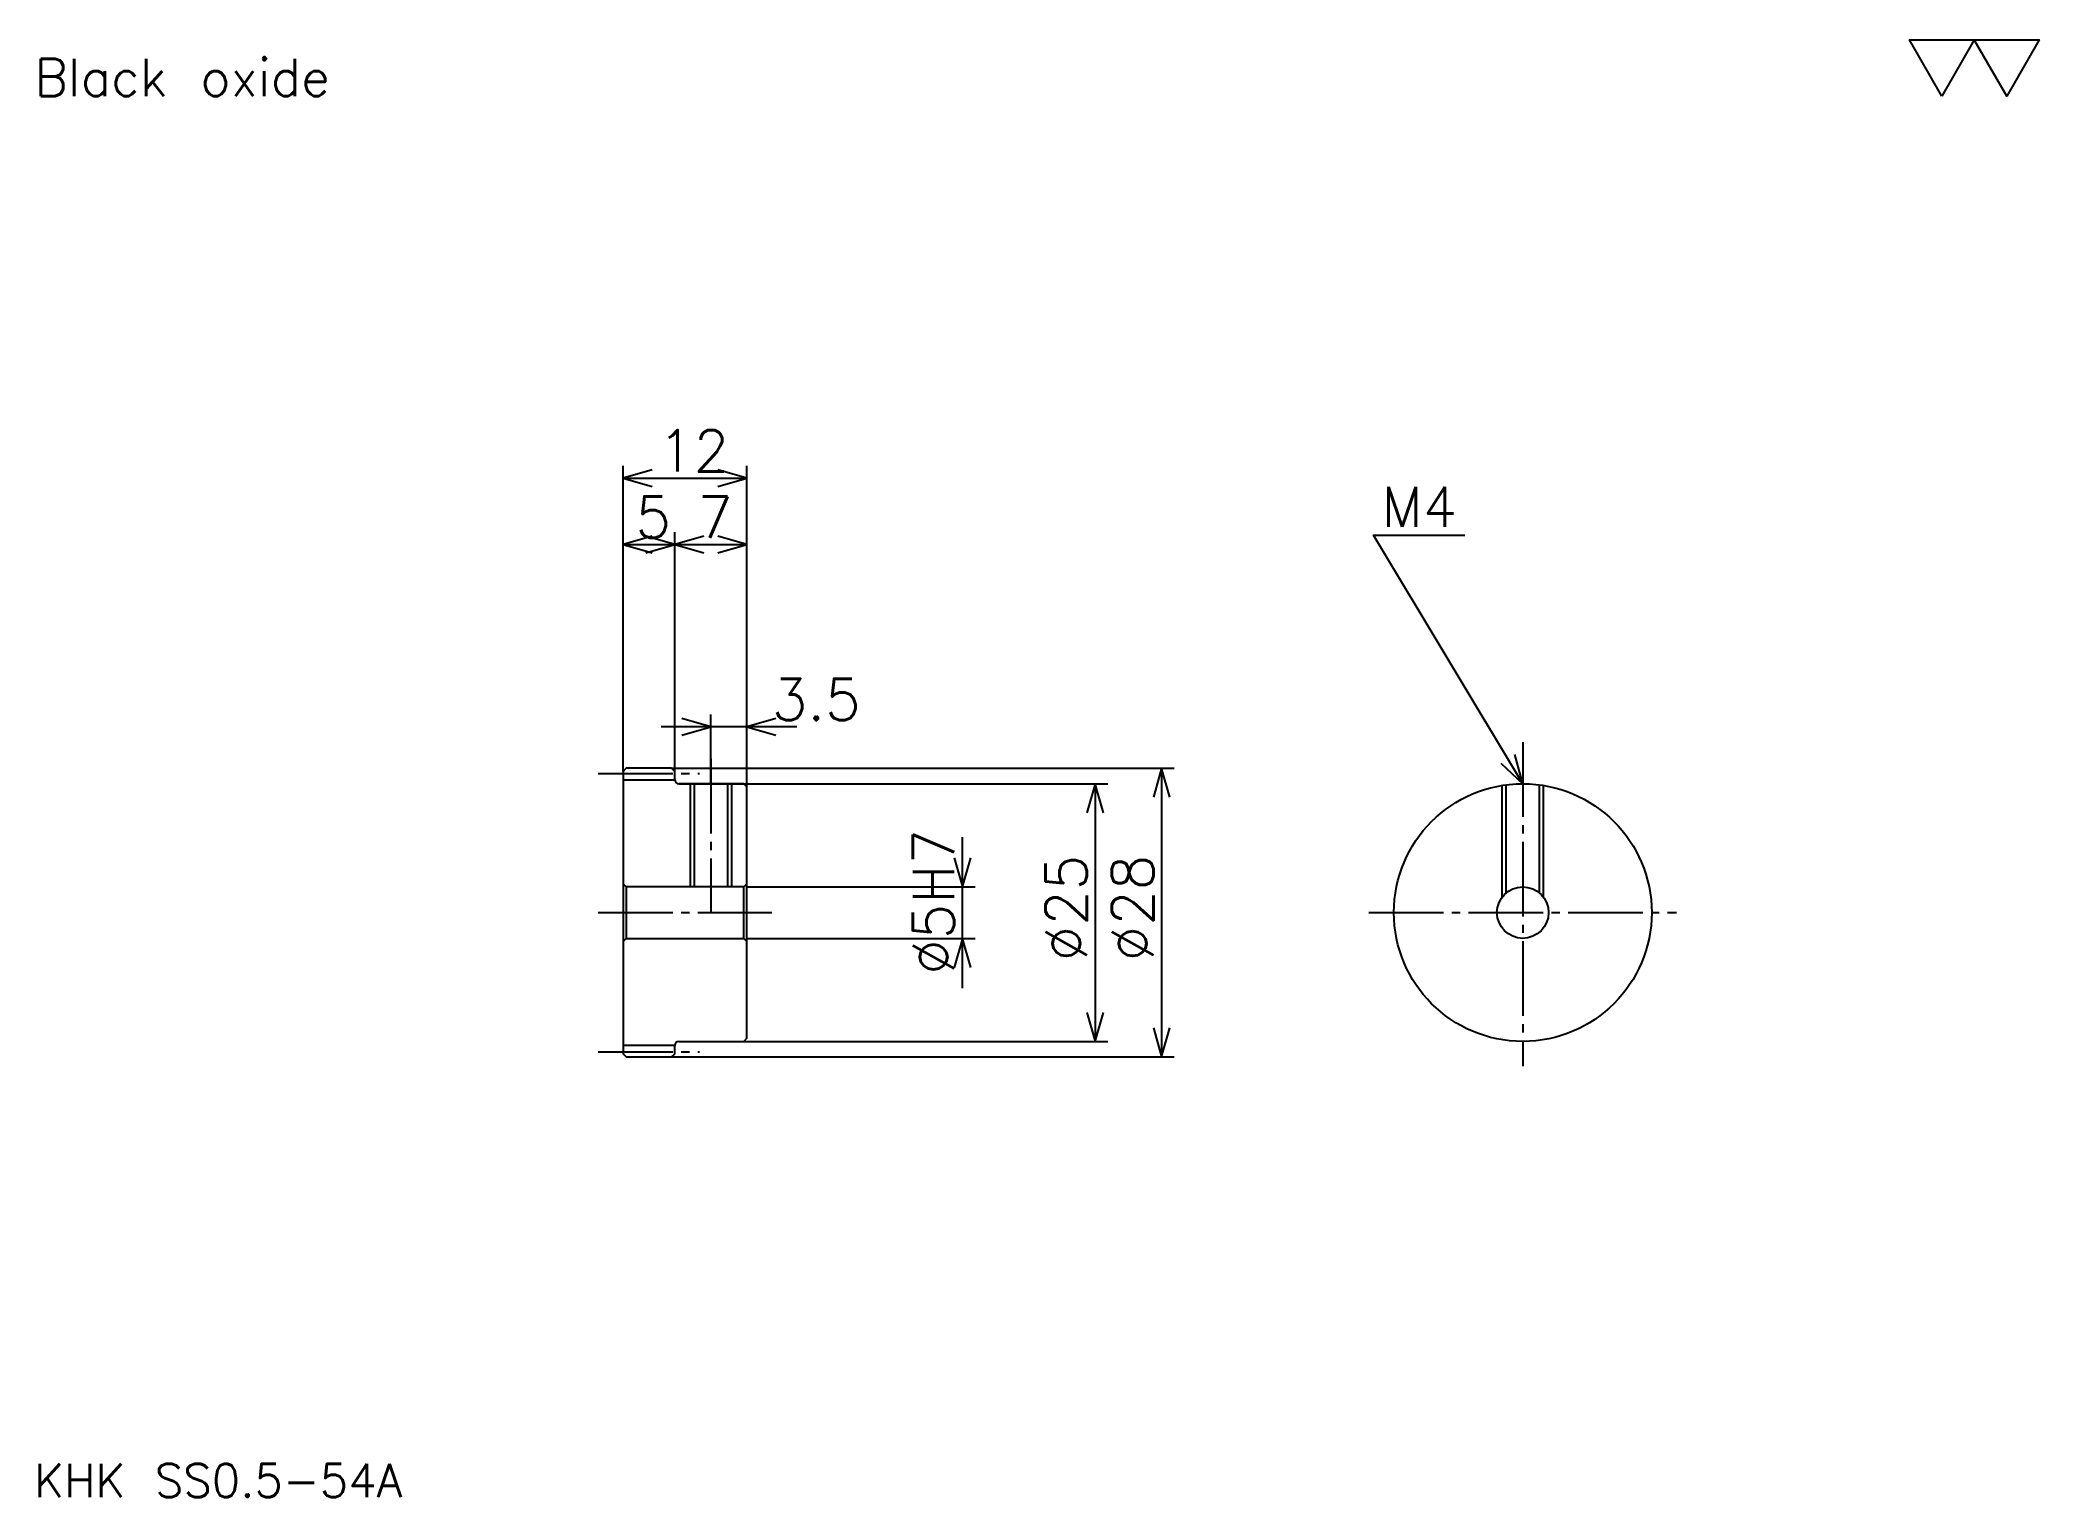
# Model space of a CAD drawing. Extents: x 9 to 202, y 9 to 150.
import ezdxf

# ---------------------------------------------------------------- set-up
doc = ezdxf.new("R2010")
doc.units = 0
doc.linetypes.add('DASHDOT', pattern=[9.652174, 7.23913, -0.804348, 0.804348, -0.804348])
doc.layers.get('0').update_dxf_attribs({"linetype": 'CONTINUOUS'})
doc.layers.add('DASHDOT', color=6, linetype='DASHDOT')
doc.styles.add('KANJI', font='TXT', dxfattribs={"bigfont": 'BIGFONT'})

msp = doc.modelspace()

# ---------------------------------------------------------------- linework, layer by layer
at = {"color": 5}
for p, q in [((65.152176, 79.554352), (65.152176, 108.913048)), ((77.152176, 79.554352), (77.152176, 108.913048)), ((65.152176, 107.706528), (77.152176, 107.706528)), ((65.152176, 101.271744), (70.152176, 101.271744)), ((70.152176, 79.554352), (70.152176, 102.478264)), ((70.152176, 101.271744), (77.152176, 101.271744)), ((81.978264, 83.576096), (68.826088, 83.576096)), ((73.652176, 79.554352), (73.652176, 84.782616)), ((65.152176, 79.254349), (65.152176, 79.554352)), ((69.852173, 79.554352), (77.152176, 79.554352)), ((70.152176, 79.254349), (70.152176, 79.554352)), ((73.652176, 78.054352), (73.652176, 79.554352)), ((77.152176, 79.554352), (118.576088, 79.554352)), ((77.152176, 77.754349), (77.152176, 79.554352)), ((117.369568, 79.554352), (117.369568, 51.554352)), ((70.552177, 78.054352), (77.152176, 78.054352)), ((77.152176, 78.054352), (112.141304, 78.054352)), ((110.934784, 78.054352), (110.934784, 53.054352)), ((98.065216, 58.228264), (98.065216, 72.88044)), ((77.152176, 68.054352), (99.271744, 68.054352)), ((77.152176, 63.054352), (99.271744, 63.054352)), ((70.552177, 53.054352), (77.152176, 53.054352)), ((77.152176, 53.054352), (112.141304, 53.054352)), ((69.852173, 51.554352), (77.152176, 51.554352)), ((77.152176, 51.554352), (118.576088, 51.554352))]:
    msp.add_line(p, q, dxfattribs=at)
at = {"color": 4}
for p, q in [((65.152176, 78.429352), (70.152176, 78.429352)), ((65.452179, 68.054352), (65.452179, 63.054352)), ((76.852173, 68.054352), (77.152176, 68.354355)), ((76.852173, 63.054352), (77.152176, 62.754353)), ((65.152176, 52.679352), (70.152176, 52.679352))]:
    msp.add_line(p, q, dxfattribs=at)
at = {"color": 7}
msp.add_lwpolyline([(193.043472, 144.782608), (189.906509, 150.220001), (202.454346, 150.220001), (199.317383, 144.782608), (196.180435, 150.220001), (193.043472, 144.782608)], dxfattribs=at)
at = {"color": 5}
for points in [[(67.967392, 108.51088), (65.152176, 107.706528), (67.967392, 106.902176)], [(74.33696, 106.902176), (77.152176, 107.706528), (74.33696, 108.51088)], [(67.967392, 102.076096), (65.152176, 101.271744), (67.967392, 100.467392)], [(67.33696, 100.467392), (70.152176, 101.271744), (67.33696, 102.076096)], [(72.967392, 102.076096), (70.152176, 101.271744), (72.967392, 100.467392)], [(74.33696, 100.467392), (77.152176, 101.271744), (74.33696, 102.076096)], [(152.391296, 78.054352), (137.913055, 102.184784), (146.760864, 102.184784)], [(70.83696, 82.771744), (73.652176, 83.576096), (70.83696, 84.38044)], [(79.967392, 84.38044), (77.152176, 83.576096), (79.967392, 82.771744)], [(118.17392, 76.739136), (117.369568, 79.554352), (116.565216, 76.739136)], [(150.253174, 80.05455), (152.391296, 78.054352), (151.632599, 80.882217)], [(111.739136, 75.239136), (110.934784, 78.054352), (110.130432, 75.239136)], [(97.260872, 70.869568), (98.065216, 68.054352), (98.869568, 70.869568)], [(98.869568, 60.239136), (98.065216, 63.054352), (97.260872, 60.239136)], [(110.130432, 55.869568), (110.934784, 53.054352), (111.739136, 55.869568)], [(116.565216, 54.369568), (117.369568, 51.554352), (118.17392, 54.369568)]]:
    msp.add_lwpolyline(points, dxfattribs=at)
at = {"color": 4}
for points in [[(70.152176, 78.454353), (70.152176, 79.254349), (69.852173, 79.554352), (65.452179, 79.554352), (65.152176, 79.254349), (65.152176, 62.754353)], [(70.552177, 53.054352), (76.852173, 53.054352), (77.152176, 53.354351), (77.152176, 77.754349), (76.852173, 78.054352), (70.552177, 78.054352)], [(71.652176, 78.054352), (71.652176, 68.054352)], [(72.032173, 78.054352), (72.032173, 68.054352)], [(75.272179, 78.054352), (75.272179, 68.054352)], [(75.652176, 78.054352), (75.652176, 68.054352)], [(150.391296, 67.054352), (150.391296, 77.893311)], [(150.771301, 67.45845), (150.771301, 77.948929)], [(154.011307, 67.45845), (154.011307, 77.948929)], [(154.391296, 67.054352), (154.391296, 77.893311)], [(65.152176, 62.754353), (65.452179, 63.054352), (76.852173, 63.054352), (76.852173, 68.054352), (65.452179, 68.054352), (65.152176, 68.354355)], [(65.152176, 62.754353), (65.152176, 51.854351), (65.452179, 51.554352), (69.852173, 51.554352), (70.152176, 51.854351), (70.152176, 52.65435)]]:
    msp.add_lwpolyline(points, dxfattribs=at)
for radius in [12.5, 2.5]:
    msp.add_circle((152.391296, 65.554352), radius, dxfattribs=at)
for centre, start, end in [((70.552177, 78.454353), 180, 270), ((70.552177, 52.65435), 90, 180)]:
    msp.add_arc(centre, 0.4, start, end, dxfattribs=at)
at = {"layer": 'DASHDOT', "color": 7}
for p, q in [((152.391296, 82.076096), (152.391296, 50.641308)), ((62.739132, 79.054352), (72.565216, 79.054352)), ((62.739132, 65.554352), (79.565216, 65.554352)), ((137.478271, 65.554352), (167.304352, 65.554352)), ((62.739132, 52.054352), (72.565216, 52.054352))]:
    msp.add_line(p, q, dxfattribs=at)
msp.add_lwpolyline([(73.652176, 80.467392), (73.652176, 65.641312)], dxfattribs=at)

# ---------------------------------------------------------------- texts
at = {"color": 7, "style": 'KANJI'}
for s, height, p in [('Black oxide', 3.619565, (8.043478, 144.782608)), ('12', 4.021739, (68.538048, 108.350006)), ('M4', 3.86087, (138.717392, 102.989136)), ('5', 4.021739, (66.345108, 101.915222)), ('7', 4.021739, (72.345108, 101.915222)), ('3.5', 4.021739, (79.565216, 84.219574)), ('KHK SS0.5-54A', 3.217391, (8.043478, 8.847826))]:
    msp.add_text(s, height=height, dxfattribs=at).set_placement(p)
for s, p in [('%%c5H7', (97.260872, 59.521744)), ('%%c25', (110.130432, 60.828808)), ('%%c28', (116.565216, 60.828808))]:
    msp.add_text(s, height=4.021739, rotation=90, dxfattribs=at).set_placement(p)

doc.saveas('drawing.dxf')
